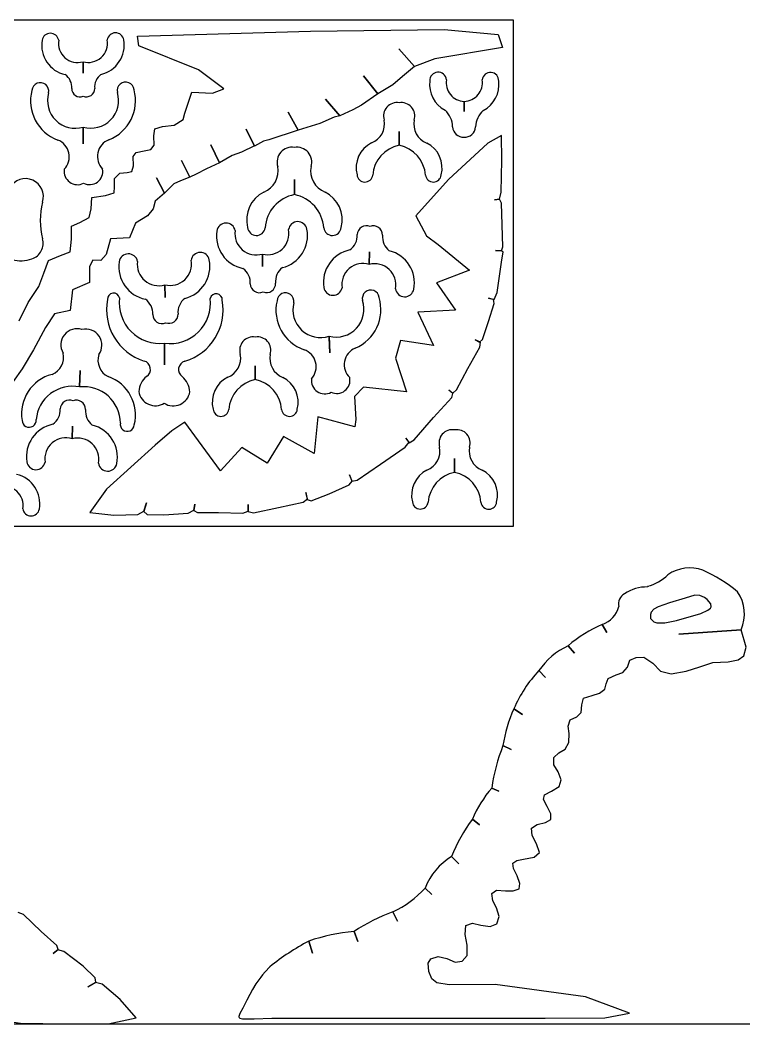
# Model space of a CAD drawing. Extents: x -51 to 118, y -47 to 48.
# Drawn here: x 49.2 to 118.4, y -47.2 to 48 of the extents above; entities that cross this region are included whole.
import ezdxf

# ---------------------------------------------------------------- set-up
doc = ezdxf.new("R2010")
doc.units = 0
doc.layers.add('1', color=7, linetype='CONTINUOUS')

msp = doc.modelspace()

# ---------------------------------------------------------------- linework, layer by layer
at = {"layer": '1', "color": 7, "linetype": 'CONTINUOUS'}
for p, q in [((96, 48), (0, 48)), ((96, 0), (96, 48)), ((60.328383, 46.4666), (76.730767, 46.94245)), ((76.730767, 46.94245), (89.404917, 47.090808)), ((89.404917, 47.090808), (94.537486, 46.644515)), ((60.480528, 45.569435), (60.328383, 46.4666)), ((94.537486, 46.644515), (94.9391, 45.3837)), ((66.1344, 43.295533), (60.480528, 45.569435)), ((86.6104, 43.5888), (85.1163, 45.2884)), ((85.1163, 45.2884), (86.6104, 43.5888)), ((94.9391, 45.3837), (88.5158, 44.3112)), ((55.1787, 44.049), (55.1849, 42.96)), ((55.1849, 42.96), (55.178781, 44.048917)), ((88.5158, 44.3112), (86.6104, 43.5888)), ((68.525267, 41.482217), (66.1344, 43.295533)), ((86.6104, 43.5888), (85.4673, 42.6363)), ((83.1202, 40.9897), (81.7557, 42.7196)), ((81.7557, 42.7196), (83.1202, 40.9897)), ((85.4673, 42.6363), (84.5529, 41.874)), ((64.823, 39.1676), (65.48875, 41.166433)), ((65.48875, 41.166433), (67.456567, 41.055283)), ((67.456567, 41.055283), (68.525267, 41.482217)), ((83.1202, 40.9897), (81.5885, 39.9454)), ((84.5529, 41.874), (83.1202, 40.9897)), ((79.5081, 38.9087), (78.174, 40.5089)), ((78.174, 40.5089), (79.5081, 38.9087)), ((91.3148, 40.2847), (91.3116, 39.3168)), ((91.3116, 39.3168), (91.3148, 40.2847)), ((91.314573, 40.284697), (91.3148, 40.2847)), ((91.3148, 40.2847), (91.314573, 40.284697)), ((64.684597, 38.563424), (64.823, 39.1676)), ((75.5833, 37.5743), (74.6381, 39.2661)), ((74.6381, 39.2661), (75.5833, 37.5743)), ((80.7428, 39.4726), (79.5081, 38.9087)), ((81.5885, 39.9454), (80.7428, 39.4726)), ((63.827365, 38.042639), (64.684597, 38.563424)), ((77.6255, 38.1919), (75.5833, 37.5743)), ((78.9897, 38.7866), (77.6255, 38.1919)), ((79.5081, 38.9087), (78.9897, 38.7866)), ((55.193579, 37.848171), (55.1936, 37.8483)), ((55.1943, 37.7274), (55.193579, 37.848171)), ((55.1936, 37.8483), (55.2031, 36.2754)), ((55.2031, 36.2754), (55.1943, 37.7274)), ((61.902967, 37.019817), (61.998267, 37.680283)), ((61.998267, 37.680283), (62.717233, 37.917967)), ((62.717233, 37.917967), (63.827365, 38.042639)), ((71.43, 36.0498), (70.6446, 37.6421)), ((70.6446, 37.6421), (71.4347, 36.0572)), ((75.5833, 37.5743), (72.794, 36.6442)), ((85.1449, 36.1246), (85.146, 37.4314)), ((85.146, 37.4314), (85.1449, 36.1246)), ((61.928467, 36.137083), (61.902967, 37.019817)), ((72.2759, 36.5223), (71.43, 36.0498)), ((72.794, 36.6442), (72.2759, 36.5223)), ((93.5472, 36.312833), (89.817583, 32.876733)), ((94.8501, 37.062383), (93.5472, 36.312833)), ((94.883817, 34.702417), (94.8501, 37.062383)), ((59.923167, 35.072383), (60.202533, 35.43445)), ((60.202533, 35.43445), (60.958233, 35.612233)), ((60.958233, 35.612233), (61.6162, 35.721667)), ((61.6162, 35.721667), (61.928467, 36.137083)), ((68.1147, 34.4487), (67.299, 36.1709)), ((67.299, 36.1709), (68.1147, 34.4487)), ((70.1953, 35.4852), (69.3188, 35.1423)), ((71.4347, 36.0572), (70.1953, 35.4852)), ((85.145194, 36.124403), (85.1449, 36.1246)), ((85.1449, 36.1246), (85.145194, 36.124403)), ((59.953767, 34.16805), (59.923167, 35.072383)), ((65.2873, 33.0992), (64.5023, 34.692)), ((64.5023, 34.692), (65.2873, 33.0992)), ((68.1147, 34.4487), (66.8802, 33.8846)), ((69.3188, 35.1423), (68.1147, 34.4487)), ((94.828333, 31.676), (94.883817, 34.702417)), ((58.16155, 32.971183), (58.6582, 33.475483)), ((58.6582, 33.475483), (59.374617, 33.530117)), ((59.374617, 33.530117), (59.801317, 33.65355)), ((59.801317, 33.65355), (59.953767, 34.16805)), ((65.9049, 33.3813), (65.2873, 33.0992)), ((66.8802, 33.8846), (65.9049, 33.3813)), ((58.1452, 32.169717), (58.16155, 32.971183)), ((62.9099, 31.5822), (62.1552, 33.0454)), ((62.1552, 33.0454), (62.9099, 31.5822)), ((63.7938, 32.4738), (63.2374, 31.9327)), ((64.4111, 32.7562), (63.7938, 32.4738)), ((65.2873, 33.0992), (64.4111, 32.7562)), ((75.2163, 31.4428), (75.2163, 32.8948)), ((75.2163, 32.8948), (75.2163, 31.4428)), ((89.817583, 32.876733), (86.739517, 29.4275)), ((57.321867, 31.35035), (58.116033, 31.615833)), ((58.116033, 31.615833), (58.1452, 32.169717)), ((62.9099, 31.5822), (62.008692, 30.811792)), ((63.2374, 31.9327), (62.9099, 31.5822)), ((75.216022, 31.442646), (75.2163, 31.4428)), ((75.2163, 31.4428), (75.216022, 31.442646)), ((94.660217, 31.017883), (94.828333, 31.676)), ((55.954017, 30.0938), (56.002233, 31.168567)), ((56.002233, 31.168567), (57.321867, 31.35035)), ((62.008692, 30.811792), (61.82395, 30.095867)), ((94.660217, 31.017883), (94.176367, 30.965633)), ((94.176367, 30.965633), (94.660217, 31.017883)), ((94.834983, 30.62625), (94.660217, 31.017883)), ((94.902067, 28.574567), (94.834983, 30.62625)), ((55.770417, 29.285817), (55.954017, 30.0938)), ((61.82395, 30.095867), (61.298267, 29.425017)), ((54.0813, 28.440933), (54.858717, 28.805567)), ((54.858717, 28.805567), (55.770417, 29.285817)), ((60.141, 28.736967), (59.573917, 27.340583)), ((61.298267, 29.425017), (60.141, 28.736967)), ((86.739517, 29.4275), (87.732817, 27.5318)), ((94.98175, 26.50245), (94.902067, 28.574567)), ((54.072683, 27.207567), (54.0813, 28.440933)), ((53.960767, 26.033983), (54.072683, 27.207567)), ((57.789417, 27.252183), (57.385383, 25.75275)), ((59.573917, 27.340583), (57.789417, 27.252183)), ((87.732817, 27.5318), (88.85765, 26.728217)), ((88.85765, 26.728217), (91.82885, 24.282383)), ((53.03425, 25.6726), (53.960767, 26.033983)), ((57.385383, 25.75275), (56.870917, 25.1921)), ((72.178678, 25.813179), (72.1784, 25.8132)), ((72.1784, 25.8132), (72.2031, 24.6129)), ((72.2031, 24.6129), (72.1784, 25.8132)), ((72.1784, 25.8132), (72.178678, 25.813179)), ((82.3151, 24.8247), (82.3397, 26.025)), ((82.3397, 26.025), (82.3151, 24.8247)), ((94.827233, 26.107467), (94.2792, 26.1486)), ((94.2792, 26.1486), (94.855467, 26.098767)), ((95.000667, 26.025383), (94.827233, 26.107467)), ((94.850867, 25.04915), (95.000667, 26.025383)), ((94.855467, 26.098767), (94.98175, 26.50245)), ((51.44545, 23.999517), (51.91495, 25.184383)), ((51.91495, 25.184383), (53.03425, 25.6726)), ((56.112517, 25.218733), (55.8004, 24.622867)), ((56.870917, 25.1921), (56.112517, 25.218733)), ((82.315439, 24.824558), (82.3151, 24.8247)), ((82.3151, 24.8247), (82.315439, 24.824558)), ((94.432167, 22.159967), (94.850867, 25.04915)), ((50.999033, 22.738633), (51.44545, 23.999517)), ((55.8004, 24.622867), (55.799633, 23.110567)), ((91.82885, 24.282383), (88.691333, 23.078883)), ((55.799633, 23.110567), (54.192317, 22.4216)), ((62.926971, 22.89665), (62.9272, 22.8964)), ((62.9272, 22.8964), (62.926971, 22.89665)), ((62.9272, 22.8964), (62.9518, 21.6961)), ((62.9518, 21.6961), (62.9272, 22.8964)), ((88.691333, 23.078883), (90.4941, 20.475733)), ((49.966567, 21.2193), (50.999033, 22.738633)), ((54.192317, 22.4216), (53.9439, 20.4533)), ((94.15615, 21.499183), (94.432167, 22.159967)), ((49.124733, 19.471417), (49.966567, 21.2193)), ((94.1034, 21.5021), (93.62255, 21.633517)), ((93.62255, 21.633517), (94.15615, 21.499183)), ((93.622933, 19.400133), (94.162417, 21.114083)), ((94.162417, 21.114083), (94.1034, 21.5021)), ((52.4726, 20.151667), (51.623783, 18.846117)), ((53.9439, 20.4533), (52.4726, 20.151667)), ((90.4941, 20.475733), (86.909817, 20.285133)), ((86.909817, 20.285133), (88.409767, 17.1448)), ((93.03675, 17.704583), (93.622933, 19.400133)), ((51.623783, 18.846117), (50.4802, 16.713917)), ((62.9111, 17.3451), (62.8986, 15.2881)), ((62.8986, 15.2881), (62.9111, 17.3451)), ((62.910962, 17.345214), (62.9111, 17.3451)), ((62.9111, 17.3451), (62.910962, 17.345214)), ((78.520291, 18.022427), (78.5203, 18.0226)), ((78.5242, 17.9017), (78.520291, 18.022427)), ((78.5203, 18.0226), (78.5711, 16.4505)), ((78.5711, 16.4505), (78.5242, 17.9017)), ((85.284192, 17.615708), (84.793, 15.9433)), ((88.409767, 17.1448), (85.284192, 17.615708)), ((92.848667, 17.462733), (92.338617, 17.6666)), ((92.338617, 17.6666), (92.767917, 17.440567)), ((92.767917, 17.440567), (93.03675, 17.704583)), ((92.783, 16.9874), (92.848667, 17.462733)), ((50.4802, 16.713917), (49.395717, 14.931633)), ((91.65265, 14.956733), (92.783, 16.9874)), ((84.793, 15.9433), (85.84932, 12.732735)), ((49.395717, 14.931633), (48.5614, 13.732417)), ((54.8564, 13.2039), (54.9203, 14.7756)), ((54.9203, 14.7756), (54.8564, 13.2039)), ((71.5025, 13.8985), (71.5035, 15.2053)), ((71.5035, 15.2053), (71.5025, 13.8985)), ((90.58575, 12.922567), (91.65265, 14.956733)), ((71.502541, 13.898295), (71.5025, 13.8985)), ((71.5025, 13.8985), (71.502541, 13.898295)), ((54.856289, 13.20375), (54.8564, 13.2039)), ((54.8564, 13.2039), (54.856289, 13.20375)), ((81.774033, 13.17465), (80.925874, 12.29988)), ((85.84932, 12.732735), (81.774033, 13.17465)), ((90.2435, 12.571933), (89.856283, 12.91845)), ((89.856283, 12.91845), (90.248083, 12.620117)), ((90.128967, 12.1974), (90.2435, 12.571933)), ((90.248083, 12.620117), (90.58575, 12.922567)), ((80.925874, 12.29988), (81.052883, 10.125368)), ((88.406583, 10.304017), (90.128967, 12.1974)), ((64.819283, 9.862967), (63.582333, 9.055983)), ((66.132383, 8.1074), (64.819283, 9.862967)), ((77.42605, 10.372017), (77.0814, 6.89765)), ((80.944933, 9.425767), (77.42605, 10.372017)), ((81.052883, 10.125368), (80.944933, 9.425767)), ((86.562383, 8.192883), (88.406583, 10.304017)), ((54.1579, 8.2884), (54.1825, 9.4887)), ((54.1825, 9.4887), (54.1579, 8.2884)), ((63.582333, 9.055983), (62.00905, 7.668633)), ((54.158423, 8.288092), (54.1579, 8.2884)), ((54.1579, 8.2884), (54.158423, 8.288092)), ((62.00905, 7.668633), (57.401783, 3.519417)), ((68.223433, 5.256567), (66.132383, 8.1074)), ((74.186233, 8.507217), (72.6243, 5.971883)), ((77.0814, 6.89765), (74.186233, 8.507217)), ((85.710433, 7.493483), (86.08615, 7.9586)), ((86.08615, 7.9586), (85.7716, 8.359333)), ((85.7716, 8.359333), (86.08315, 7.905767)), ((86.08315, 7.905767), (86.562383, 8.192883)), ((70.234367, 7.470433), (68.223433, 5.256567)), ((72.6243, 5.971883), (70.234367, 7.470433)), ((83.363267, 5.8821), (85.710433, 7.493483)), ((81.1801, 4.356817), (83.363267, 5.8821)), ((90.4003, 6.4071), (90.399293, 5.100265)), ((90.3993, 5.1003), (90.4003, 6.4071)), ((80.70255, 4.281067), (80.4406, 4.856767)), ((80.4406, 4.856767), (80.67455, 4.256067)), ((78.501817, 3.071817), (80.395783, 3.90825)), ((80.395783, 3.90825), (80.70255, 4.281067)), ((80.67455, 4.256067), (81.1801, 4.356817)), ((57.401783, 3.519417), (55.809083, 1.295883)), ((76.464933, 2.593133), (76.289633, 3.190567)), ((76.289633, 3.190567), (76.433933, 2.5153)), ((76.8092, 2.414833), (78.501817, 3.071817)), ((60.925217, 1.418183), (61.188217, 2.224683)), ((61.188217, 2.224683), (60.930817, 1.376717)), ((65.763133, 2.087917), (65.670033, 1.485567)), ((65.672433, 1.527767), (65.763133, 2.087917)), ((70.822833, 1.429317), (70.832133, 2.061617)), ((70.832133, 2.061617), (70.847833, 1.401567)), ((73.70625, 1.763767), (76.053783, 2.282767)), ((76.053783, 2.282767), (76.464933, 2.593133)), ((76.433933, 2.5153), (76.8092, 2.414833)), ((55.809083, 1.295883), (58.10075, 1.030183)), ((58.10075, 1.030183), (60.36075, 1.112417)), ((60.36075, 1.112417), (60.925217, 1.418183)), ((60.930817, 1.376717), (61.244133, 1.107983)), ((61.244133, 1.107983), (62.8274, 1.06035)), ((62.8274, 1.06035), (65.1292, 1.247817)), ((65.1292, 1.247817), (65.672433, 1.527767)), ((65.670033, 1.485567), (66.015983, 1.293383)), ((66.015983, 1.293383), (68.010033, 1.2967)), ((68.010033, 1.2967), (70.334483, 1.233717)), ((70.334483, 1.233717), (70.822833, 1.429317)), ((70.847833, 1.401567), (71.328867, 1.278267)), ((71.328867, 1.278267), (73.70625, 1.763767)), ((0, 0), (96, 0)), ((108.694407, -5.695012), (108.711131, -5.761522)), ((113.177973, -6.558243), (112.252667, -6.813567)), ((113.63995, -6.57845), (113.177973, -6.558243)), ((114.091049, -6.759581), (113.63995, -6.57845)), ((110.779967, -7.2856), (109.711256, -7.645178)), ((112.252667, -6.813567), (110.779967, -7.2856)), ((114.356117, -6.945346), (114.091049, -6.759581)), ((114.701717, -7.372083), (114.356117, -6.945346)), ((114.72402, -7.6384), (114.701717, -7.372083)), ((109.041126, -8.16307), (108.961258, -8.367938)), ((108.961258, -8.367938), (108.989667, -8.768683)), ((109.294917, -7.87905), (109.041126, -8.16307)), ((109.711256, -7.645178), (109.294917, -7.87905)), ((111.426162, -8.953514), (113.74405, -8.276067)), ((113.74405, -8.276067), (114.41956, -7.960467)), ((114.41956, -7.960467), (114.651898, -7.766423)), ((114.651898, -7.766423), (114.72402, -7.6384)), ((104.8411, -10.07), (104.407328, -9.313648)), ((104.4074, -9.3137), (104.8411, -10.07)), ((108.989667, -8.768683), (109.279453, -9.080409)), ((109.279453, -9.080409), (109.581867, -9.16441)), ((109.581867, -9.16441), (110.320167, -9.1537)), ((110.320167, -9.1537), (111.426162, -8.953514)), ((117.5683, -9.8198), (111.6727, -10.2394)), ((111.6727, -10.2394), (117.5685, -9.8198)), ((118.059842, -11.462033), (117.5683, -9.8198)), ((117.5685, -9.8198), (117.568452, -9.819677)), ((101.16298, -11.353364), (101.163, -11.3535)), ((101.163, -11.3535), (101.16298, -11.353364)), ((101.163, -11.3535), (101.7549, -12.049)), ((101.7549, -12.049), (101.163, -11.3535)), ((117.285717, -12.689433), (117.8129, -12.284383)), ((117.8129, -12.284383), (118.059842, -11.462033)), ((106.798083, -13.3684), (107.000867, -12.71405)), ((107.000867, -12.71405), (107.624917, -12.447183)), ((107.624917, -12.447183), (108.34705, -12.43185)), ((108.34705, -12.43185), (109.187317, -12.98115)), ((109.187317, -12.98115), (109.916683, -13.757617)), ((113.65865, -13.33615), (114.8907, -12.942067)), ((114.8907, -12.942067), (116.32585, -12.867933)), ((116.32585, -12.867933), (117.285717, -12.689433)), ((99.0102, -14.3595), (98.391334, -13.702004)), ((98.3914, -13.7021), (99.0102, -14.3595)), ((104.958783, -14.433733), (105.72565, -14.091833)), ((105.72565, -14.091833), (106.33715, -13.87295)), ((106.33715, -13.87295), (106.798083, -13.3684)), ((109.916683, -13.757617), (110.941283, -13.99615)), ((110.941283, -13.99615), (112.36155, -13.743883)), ((112.36155, -13.743883), (113.65865, -13.33615)), ((104.654967, -15.472033), (104.772017, -14.948817)), ((104.772017, -14.948817), (104.958783, -14.433733)), ((102.635267, -16.325933), (103.437583, -16.0445)), ((103.437583, -16.0445), (104.145067, -15.850833)), ((104.145067, -15.850833), (104.654967, -15.472033)), ((102.417067, -17.663483), (102.471417, -16.949567)), ((102.471417, -16.949567), (102.635267, -16.325933)), ((96.0229, -17.3261), (96.8486, -17.8507)), ((96.8486, -17.8507), (96.022925, -17.326056)), ((101.361933, -18.360733), (101.9814, -18.072233)), ((101.9814, -18.072233), (102.417067, -17.663483)), ((101.171583, -18.967117), (101.361933, -18.360733)), ((101.252067, -19.675483), (101.171583, -18.967117)), ((101.246717, -20.515183), (101.252067, -19.675483)), ((94.9845, -20.8075), (95.7706, -21.1889)), ((95.7706, -21.1889), (94.984521, -20.807413)), ((100.87825, -21.13625), (101.246717, -20.515183)), ((99.797833, -21.929367), (100.294133, -21.485317)), ((100.294133, -21.485317), (100.87825, -21.13625)), ((99.808533, -22.629817), (99.797833, -21.929367)), ((100.219283, -23.2916), (99.808533, -22.629817)), ((100.49625, -24.072283), (100.219283, -23.2916)), ((99.583417, -25.124833), (100.305883, -24.678817)), ((100.305883, -24.678817), (100.49625, -24.072283)), ((94.5898, -25.1319), (93.925033, -24.837151)), ((93.9251, -24.8372), (94.5898, -25.1319)), ((98.842383, -25.914833), (98.929767, -25.465817)), ((98.929767, -25.465817), (99.583417, -25.124833)), ((99.187767, -26.5903), (98.842383, -25.914833)), ((99.537917, -27.287467), (99.187767, -26.5903)), ((99.512233, -27.8142), (99.537917, -27.287467)), ((92.7518, -28.3294), (92.098792, -27.803636)), ((92.0988, -27.8037), (92.7518, -28.3294)), ((97.69265, -28.648733), (98.233417, -28.30875)), ((98.233417, -28.30875), (99.02755, -28.0971)), ((99.02755, -28.0971), (99.512233, -27.8142)), ((97.768583, -29.33555), (97.69265, -28.648733)), ((98.15855, -30.11505), (97.768583, -29.33555)), ((98.449133, -30.96075), (98.15855, -30.11505)), ((90.121195, -31.345799), (90.1212, -31.3459)), ((90.1212, -31.3459), (90.121196, -31.345798)), ((90.1212, -31.3459), (90.7933, -32.0166)), ((90.7933, -32.0166), (90.1212, -31.3459)), ((96.945033, -31.5705), (97.931017, -31.409183)), ((97.931017, -31.409183), (98.449133, -30.96075)), ((95.917483, -31.9672), (96.315367, -31.70255)), ((95.97865, -32.475767), (95.917483, -31.9672)), ((96.315367, -31.70255), (96.945033, -31.5705)), ((96.328783, -33.172967), (95.97865, -32.475767)), ((96.592067, -33.888367), (96.328783, -33.172967)), ((96.518483, -34.402367), (96.592067, -33.888367)), ((87.616303, -34.318496), (87.6163, -34.3186)), ((87.6163, -34.3186), (87.616303, -34.318496)), ((87.6163, -34.3186), (88.2302, -34.9424)), ((88.2302, -34.9424), (87.6163, -34.3186)), ((93.938167, -34.85235), (94.387483, -34.508917)), ((94.03585, -35.5345), (93.938167, -34.85235)), ((94.387483, -34.508917), (95.240917, -34.57945)), ((95.240917, -34.57945), (95.967683, -34.5858)), ((95.967683, -34.5858), (96.518483, -34.402367)), ((94.3814, -36.210083), (94.03585, -35.5345)), ((49.522, -36.819983), (49.02905, -36.636283)), ((51.199867, -38.429967), (49.522, -36.819983)), ((84.9767, -37.4654), (84.556819, -36.591458)), ((84.5569, -36.5915), (84.9767, -37.4654)), ((94.619467, -37.021533), (94.3814, -36.210083)), ((94.3995, -37.702183), (94.619467, -37.021533)), ((91.4155, -38.71285), (91.468733, -37.885733)), ((91.468733, -37.885733), (92.101817, -37.6624)), ((92.101817, -37.6624), (92.88645, -37.837967)), ((92.88645, -37.837967), (93.775233, -37.968967)), ((93.775233, -37.968967), (94.3995, -37.702183)), ((52.677833, -39.76865), (51.199867, -38.429967)), ((80.867, -38.4526), (81.229, -39.3824)), ((81.229, -39.3824), (80.867065, -38.452523)), ((91.5858, -39.7424), (91.4155, -38.71285)), ((52.8046, -40.143533), (52.677833, -39.76865)), ((76.5681, -39.3534), (76.9434, -40.5121)), ((76.9434, -40.5121), (76.568125, -39.35331)), ((91.585933, -40.717083), (91.5858, -39.7424)), ((52.33055, -40.526617), (52.8046, -40.143533)), ((52.7744, -40.173067), (52.33055, -40.526617)), ((53.364733, -40.331317), (52.7744, -40.173067)), ((55.194233, -41.740667), (53.364733, -40.331317)), ((88.16045, -41.026617), (88.841517, -40.816017)), ((88.841517, -40.816017), (89.674217, -41.004167)), ((91.11245, -41.26955), (91.585933, -40.717083)), ((56.333883, -42.840733), (55.194233, -41.740667)), ((72.8974, -41.7827), (72.450501, -42.26014)), ((87.907533, -41.442183), (88.16045, -41.026617)), ((87.962933, -42.24675), (87.907533, -41.442183)), ((89.674217, -41.004167), (90.452017, -41.362483)), ((90.452017, -41.362483), (91.11245, -41.26955)), ((56.385067, -43.250283), (56.333883, -42.840733)), ((72.032443, -42.76349), (71.750067, -43.145323)), ((72.190438, -42.565604), (72.032443, -42.76349)), ((72.450501, -42.26014), (72.190438, -42.565604)), ((88.247233, -42.948283), (87.962933, -42.24675)), ((55.624283, -43.70475), (56.385067, -43.250283)), ((56.361267, -43.284783), (55.624283, -43.70475)), ((56.98465, -43.438133), (56.361267, -43.284783)), ((58.712483, -44.897217), (56.98465, -43.438133)), ((71.564813, -43.419392), (71.251798, -43.935485)), ((71.750067, -43.145323), (71.564813, -43.419392)), ((88.73035, -43.2986), (88.247233, -42.948283)), ((89.899133, -43.49055), (88.73035, -43.2986)), ((94.250233, -43.475867), (89.899133, -43.49055)), ((102.820033, -44.649733), (94.250233, -43.475867)), ((70.998952, -44.408232), (70.72122, -44.96985)), ((71.251798, -43.935485), (70.998952, -44.408232)), ((106.9867, -46.183067), (102.820033, -44.649733)), ((60.229733, -46.635083), (58.712483, -44.897217)), ((70.594617, -45.220717), (70.320977, -45.711605)), ((70.72122, -44.96985), (70.594617, -45.220717)), ((57.555617, -47.20945), (60.229733, -46.635083)), ((69.964159, -46.39571), (69.948202, -46.495388)), ((69.948202, -46.495388), (69.951906, -46.538253)), ((69.951906, -46.538253), (69.973493, -46.593909)), ((70.038892, -46.210914), (69.964159, -46.39571)), ((69.973493, -46.593909), (70.01584, -46.639278)), ((70.01584, -46.639278), (70.045333, -46.658133)), ((70.320977, -45.711605), (70.038892, -46.210914)), ((99.003367, -46.6664), (104.653367, -46.633067)), ((104.653367, -46.633067), (106.9867, -46.183067)), ((-50.7, -47.2), (118.4, -47.2)), ((47.79995, -46.91535), (49.2581, -47.150083)), ((49.2581, -47.150083), (51.35545, -47.18145)), ((51.35545, -47.18145), (57.555617, -47.20945)), ((70.045333, -46.658133), (70.170335, -46.7001)), ((70.170335, -46.7001), (70.287674, -46.717255)), ((70.287674, -46.717255), (70.617036, -46.730617)), ((70.617036, -46.730617), (71.391367, -46.715057)), ((71.391367, -46.715057), (73.06904, -46.674786)), ((73.06904, -46.674786), (74.2367, -46.6664)), ((74.2367, -46.6664), (76.815911, -46.6664)), ((76.815911, -46.6664), (79.298066, -46.6664)), ((79.298066, -46.6664), (81.5367, -46.6664)), ((81.5367, -46.6664), (84.220033, -46.6664)), ((84.220033, -46.6664), (86.4867, -46.6664)), ((86.4867, -46.6664), (89.3867, -46.6664)), ((89.3867, -46.6664), (92.2867, -46.6664)), ((92.2867, -46.6664), (95.953367, -46.6664)), ((95.953367, -46.6664), (99.003367, -46.6664))]:
    msp.add_line(p, q, dxfattribs=at)
for centre, radius, start, end in [((52.082403, 45.95526), 0.797683, 9.930637, 170.720272), ((58.253303, 45.990313), 0.797682, 9.930601, 170.720236), ((54.09932, 45.607919), 2.84427, 170.366574, 257.664463), ((54.662891, 45.793754), 1.819505, 170.539392, 286.471174), ((55.674801, 45.799569), 1.819508, 254.177582, 10.109364), ((56.240461, 45.620081), 2.844269, 282.986431, 10.28432), ((57.774862, 41.646809), 1.498549, 126.684015, 185.078973), ((88.842337, 42.266183), 0.789165, 5.895478, 182.526148), ((93.799752, 42.249925), 0.789164, 357.098056, 173.728726), ((51.127745, 41.266908), 0.797724, 347.573822, 175.630335), ((52.610155, 41.617471), 1.49855, 355.571944, 53.966902), ((59.217553, 41.316081), 0.797724, 5.066144, 193.122657), ((90.782546, 41.876389), 2.751605, 172.58705, 242.142805), ((91.377486, 42.057552), 1.773971, 170.601524, 267.967605), ((91.263289, 42.057927), 1.773971, 271.656588, 9.022669), ((91.857027, 41.872864), 2.751605, 297.481408, 7.037163), ((54.154307, 40.327717), 3.950617, 165.337924, 249.657944), ((54.437114, 40.369493), 2.632358, 163.995846, 286.70067), ((54.890719, 41.506239), 0.786499, 180.325446, 292.945354), ((55.919338, 40.378503), 2.632358, 253.995854, 16.700679), ((55.495709, 41.509676), 0.786499, 247.705581, 0.325489), ((56.202632, 40.340168), 3.950617, 291.038568, 15.358588), ((84.925315, 38.916254), 1.257425, 79.773131, 198.302162), ((85.369745, 38.915882), 1.257425, 341.601932, 100.130964), ((88.138637, 37.869601), 2.079005, 359.963619, 49.210817), ((94.474598, 37.848823), 2.079004, 130.413372, 179.66057), ((81.801249, 38.166052), 1.962684, 291.851908, 10.430645), ((88.492551, 38.160453), 1.962683, 169.473487, 248.052224), ((91.246334, 37.925407), 1.030277, 183.178532, 273.178617), ((91.367335, 37.925011), 1.030278, 266.445604, 356.44569), ((52.165508, 35.026547), 1.711436, 316.303089, 68.922997), ((58.255727, 35.063566), 1.711436, 111.773534, 224.393442), ((83.699651, 33.986672), 2.631114, 116.351098, 194.639012), ((86.587158, 33.984256), 2.631114, 345.265107, 63.553021), ((74.969117, 34.544497), 1.397138, 79.821101, 198.350133), ((75.462928, 34.544497), 1.397138, 341.649867, 100.178899), ((85.75083, 33.062327), 3.121395, 101.187903, 175.723299), ((84.534435, 33.063344), 3.121395, 4.180827, 78.716223), ((54.651132, 33.649308), 1.263374, 171.125331, 297.063542), ((55.787029, 33.656212), 1.263374, 243.632988, 9.571199), ((71.498631, 33.708036), 2.180759, 291.899838, 10.478575), ((78.933414, 33.708035), 2.18076, 169.521397, 248.100134), ((49.721712, 31.26149), 1.703695, 341.668915, 151.280103), ((81.897475, 33.388528), 0.746521, 185.134833, 352.810396), ((88.388331, 33.383098), 0.746521, 187.093712, 354.769275), ((73.611851, 29.066046), 2.923461, 116.39903, 194.686945), ((75.891796, 28.040903), 3.468216, 101.235833, 175.77123), ((74.540247, 28.040903), 3.468217, 4.228761, 78.764157), ((76.820194, 29.066045), 2.92346, 345.313062, 63.600976), ((58.519898, 28.973007), 7.391737, 166.28394, 193.379812), ((68.734169, 27.864135), 0.879446, 10.779208, 171.568843), ((75.536268, 28.003532), 0.879446, 10.779175, 171.56881), ((70.963248, 27.514165), 3.135807, 171.215145, 258.513034), ((71.581483, 27.728227), 2.006004, 171.387952, 287.319734), ((71.609989, 28.399768), 0.829468, 185.182791, 352.858354), ((72.696913, 27.751086), 2.006004, 255.028303, 10.960085), ((73.323399, 27.562532), 3.135807, 283.835003, 11.132892), ((78.822054, 28.399767), 0.829468, 187.14168, 354.817244), ((79.523539, 27.546872), 1.652151, 305.184537, 3.579496), ((82.039401, 27.632255), 0.867116, 66.206121, 178.826029), ((82.706274, 27.618589), 0.867116, 358.825953, 111.445861), ((49.87979, 26.811495), 1.517573, 287.289544, 17.28963), ((85.216524, 27.430203), 1.65215, 174.072461, 232.467419), ((59.482463, 24.947606), 0.879445, 10.779175, 171.56881), ((66.284562, 25.087004), 0.879445, 10.779208, 171.568843), ((81.100009, 23.123571), 3.135807, 101.486977, 188.784866), ((83.460159, 23.075204), 3.135808, 348.867112, 76.165001), ((49.307561, 27.92323), 2.75761, 252.287621, 291.781315), ((61.711542, 24.597636), 3.135807, 171.215127, 258.513016), ((62.329776, 24.811698), 2.006004, 171.387952, 287.319734), ((63.445206, 24.834558), 2.006004, 255.028292, 10.960074), ((64.071691, 24.646003), 3.135807, 283.83501, 11.132899), ((81.718244, 22.909509), 2.006005, 72.680268, 188.612049), ((82.833674, 22.886651), 2.006004, 349.039915, 104.971697), ((69.386779, 23.090865), 1.65215, 356.420472, 54.815431), ((75.079765, 23.207532), 1.652151, 127.532562, 185.927521), ((71.90264, 23.005481), 0.867116, 181.174004, 293.793912), ((72.569513, 23.019148), 0.867116, 248.554106, 1.174014), ((58.075585, 21.518184), 0.58462, 13.873574, 182.486834), ((67.797595, 21.458043), 0.58462, 356.804345, 165.417605), ((74.366243, 21.333418), 0.797724, 349.075828, 177.132341), ((78.87093, 22.773601), 0.879445, 188.431157, 349.220792), ((82.451984, 21.594621), 0.797724, 6.568123, 194.624635), ((85.673029, 22.634204), 0.879446, 188.431157, 349.220792), ((62.517645, 20.537829), 5.116052, 169.241772, 252.327316), ((62.459902, 21.166946), 3.848258, 172.663363, 276.731191), ((60.135072, 20.174335), 1.652151, 356.420504, 54.815463), ((63.409268, 21.161073), 3.848258, 262.559948, 6.627776), ((65.828058, 20.291004), 1.652151, 127.532595, 185.927553), ((63.343746, 20.532718), 5.116052, 286.963834, 10.049377), ((77.416383, 20.473881), 3.950617, 166.839916, 251.159936), ((77.697998, 20.523055), 2.632358, 165.497825, 288.202649), ((79.179477, 20.570913), 2.632358, 255.497842, 18.202666), ((79.463678, 20.540016), 3.950617, 292.540552, 16.860571), ((62.650934, 20.088952), 0.867116, 181.174004, 293.793912), ((63.317807, 20.102619), 0.867116, 248.554106, 1.174014), ((54.596794, 17.199549), 1.522536, 71.601842, 210.976204), ((55.439089, 17.165327), 1.522536, 324.37054, 103.744902), ((71.282662, 16.690147), 1.257425, 79.773168, 198.3022), ((71.727092, 16.689775), 1.257424, 341.601912, 100.130944), ((51.59546, 16.018012), 1.741996, 291.740197, 13.204332), ((58.334678, 15.744201), 1.741996, 162.142438, 243.606573), ((68.158596, 15.939945), 1.962684, 291.851897, 10.430634), ((74.849898, 15.934346), 1.962684, 169.473476, 248.052212), ((75.567219, 15.122402), 1.711435, 317.805066, 70.424974), ((81.654375, 15.319042), 1.711435, 113.275497, 225.895405), ((60.763081, 14.885516), 0.803371, 302.737222, 75.478535), ((65.028248, 14.859131), 0.803371, 103.812603, 236.553916), ((53.202092, 10.66662), 3.855102, 104.441037, 189.43472), ((56.299209, 10.540786), 3.855102, 345.912024, 70.905707), ((62.558987, 12.608133), 2.102081, 130.36613, 175.794905), ((63.204305, 12.604141), 2.102081, 3.496233, 48.925007), ((70.056999, 11.760564), 2.631115, 116.351105, 194.639019), ((72.108176, 10.836219), 3.121394, 101.187893, 175.723289), ((70.891782, 10.837236), 3.121395, 4.180827, 78.716223), ((72.944505, 11.758148), 2.631114, 345.265129, 63.553044), ((78.088089, 13.810788), 1.263374, 172.627295, 298.565505), ((79.223414, 13.847464), 1.263374, 245.134995, 11.073206), ((54.191884, 9.796572), 3.471354, 78.96571, 174.959841), ((55.242095, 9.753902), 3.471354, 0.386904, 96.381035), ((62.037157, 13.014703), 1.594698, 189.10788, 301.727788), ((63.731125, 13.004224), 1.594697, 237.563359, 350.183267), ((53.882386, 11.09579), 0.867116, 66.206121, 178.826029), ((54.549259, 11.082124), 0.867116, 358.825953, 111.445861), ((51.366524, 11.010407), 1.652151, 305.184537, 3.579496), ((57.05951, 10.893738), 1.652151, 174.072447, 232.467405), ((68.254822, 11.162421), 0.746521, 185.134871, 352.810435), ((74.745678, 11.15699), 0.746521, 187.09375, 354.769313), ((50.067624, 10.046581), 0.668592, 181.020213, 4.715409), ((52.942994, 6.587106), 3.135807, 101.486977, 188.784866), ((55.303144, 6.538739), 3.135807, 348.867108, 76.164997), ((59.373044, 9.668506), 0.668592, 170.631379, 354.326575), ((90.179414, 7.892116), 1.257425, 79.773168, 198.3022), ((90.623843, 7.891744), 1.257425, 341.601932, 100.130964), ((53.561228, 6.373044), 2.006004, 72.680266, 188.612048), ((54.676658, 6.350184), 2.006004, 349.039926, 104.971708), ((87.055348, 7.141914), 1.962684, 291.851897, 10.430634), ((93.74665, 7.136315), 1.962684, 169.473476, 248.052212), ((50.713915, 6.237136), 0.879445, 188.431157, 349.220792), ((57.516014, 6.097739), 0.879445, 188.43119, 349.220825), ((48.237995, 2.139744), 2.844269, 349.71566, 77.013549), ((88.953749, 2.962533), 2.631114, 116.351082, 194.638996), ((91.004955, 2.038201), 3.12142, 101.188175, 175.723571), ((89.788534, 2.039207), 3.121394, 4.180815, 78.716212), ((91.841257, 2.960117), 2.631114, 345.265129, 63.553044), ((47.672345, 1.960314), 1.819509, 349.888781, 105.820563), ((87.151573, 2.364391), 0.746521, 185.134833, 352.810397), ((93.642429, 2.35896), 0.746522, 187.093711, 354.769274), ((50.250837, 1.769512), 0.797682, 189.279727, 350.069363), ((107.6605, -1.583153), 4.239852, 284.114144, 314.443552), ((112.679783, -7.498313), 3.54204, 69.147204, 125.373706), ((108.536503, -16.580691), 13.519484, 50.024352, 66.438742), ((107.031185, -7.395448), 1.098107, 117.66054, 192.268365), ((108.681637, -9.619773), 3.858363, 89.562018, 124.047653), ((114.119163, -8.335201), 3.755165, 336.714324, 34.274038), ((103.696089, -7.10293), 2.322384, 287.835481, 346.913054), ((109.350483, -20.77624), 12.48302, 113.327751, 130.987258), ((104.163112, -17.703254), 7.022955, 115.289328, 145.26894), ((107.527909, -22.258938), 12.517912, 136.876343, 156.792491), ((108.385032, -22.908944), 13.564304, 155.695449, 171.08758), ((112.013289, -27.438387), 18.274265, 158.724144, 171.816637), ((102.017497, -31.864338), 10.717712, 139.030198, 157.736185), ((103.507531, -36.496288), 14.342996, 142.695162, 158.95541), ((93.083456, -36.383598), 5.844178, 120.455818, 159.307003), ((80.015275, -27.283154), 10.357203, 296.00816, 317.213342), ((90.156447, -52.281245), 16.659089, 109.641299, 123.891389), ((82.416611, -56.554643), 18.16832, 94.892606, 108.778297), ((88.256137, -61.001688), 24.602071, 118.364718, 128.629836)]:
    msp.add_arc(centre, radius, start, end, dxfattribs=at)

doc.saveas('drawing.dxf')
